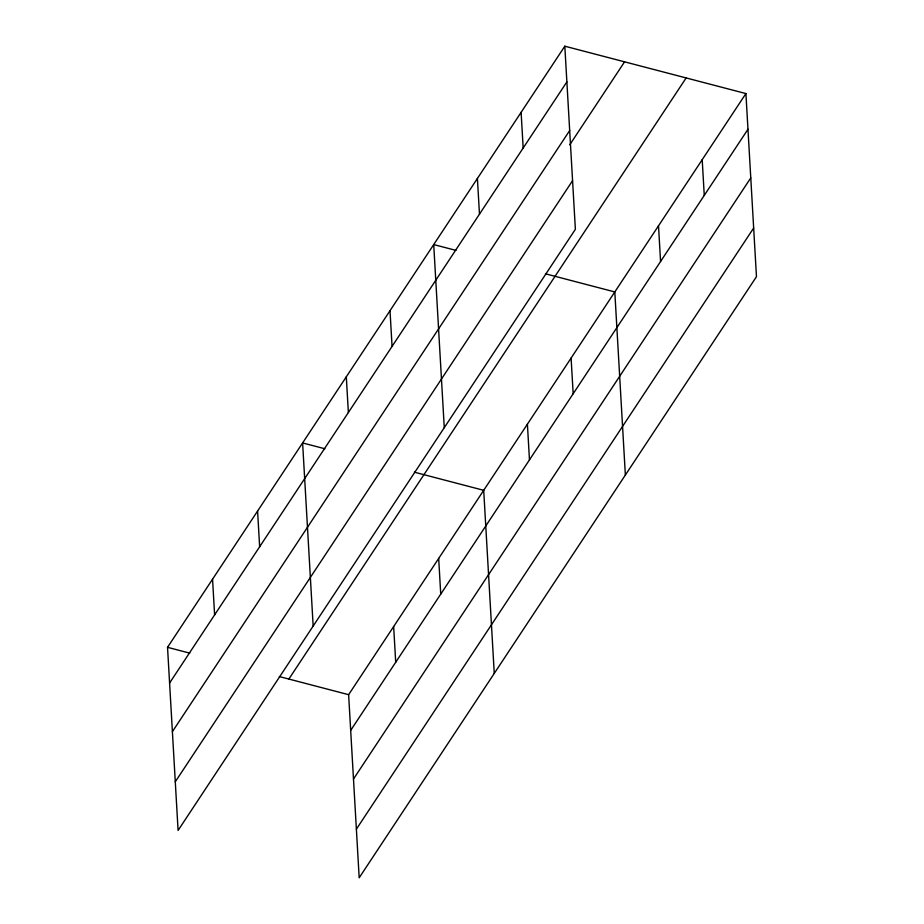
<?xml version="1.0" encoding="UTF-8"?>
<svg xmlns="http://www.w3.org/2000/svg" width="924" height="924" viewBox="0 0 924 924"><rect width="100%" height="100%" fill="white"/><g stroke="black" fill="none" stroke-linecap="round" stroke-linejoin="round"><path stroke-width="1.39" d="M564.818 46.2L575.375 229.314L178.089 830.433L167.533 647.32L564.818 46.2L745.911 93.567L756.467 276.68L359.182 877.8L348.625 694.686L745.911 93.567M169.589 683.021L566.874 81.901M172.395 731.658L569.681 130.538M569.75 144.791L624.578 61.827M175.283 781.785L572.568 180.665M288.865 679.059L686.151 77.939M350.681 730.387L747.966 129.268M353.488 779.036L750.773 177.916M356.375 829.151L753.661 228.032M455.948 250.381L433.714 244.571L444.271 427.685M545.472 273.804L614.806 291.938L625.363 475.052M324.844 448.752L302.61 442.942L313.167 626.056M414.368 472.176L483.702 490.309L494.259 673.423M167.533 647.32L189.767 653.141M279.291 676.553L348.625 694.686M702.205 159.69L704.261 195.391M658.512 225.814L660.568 261.515M571.101 358.062L573.169 393.763M521.113 112.324L523.169 148.025M527.408 424.185L529.464 459.886M477.408 178.447L479.475 214.137M438.681 558.431L440.736 594.132M390.009 310.695L392.065 346.385M393.647 626.564L395.715 662.254M346.304 376.819L348.371 412.508M257.588 511.064L259.644 546.765M212.555 579.198L214.611 614.887"/></g></svg>
